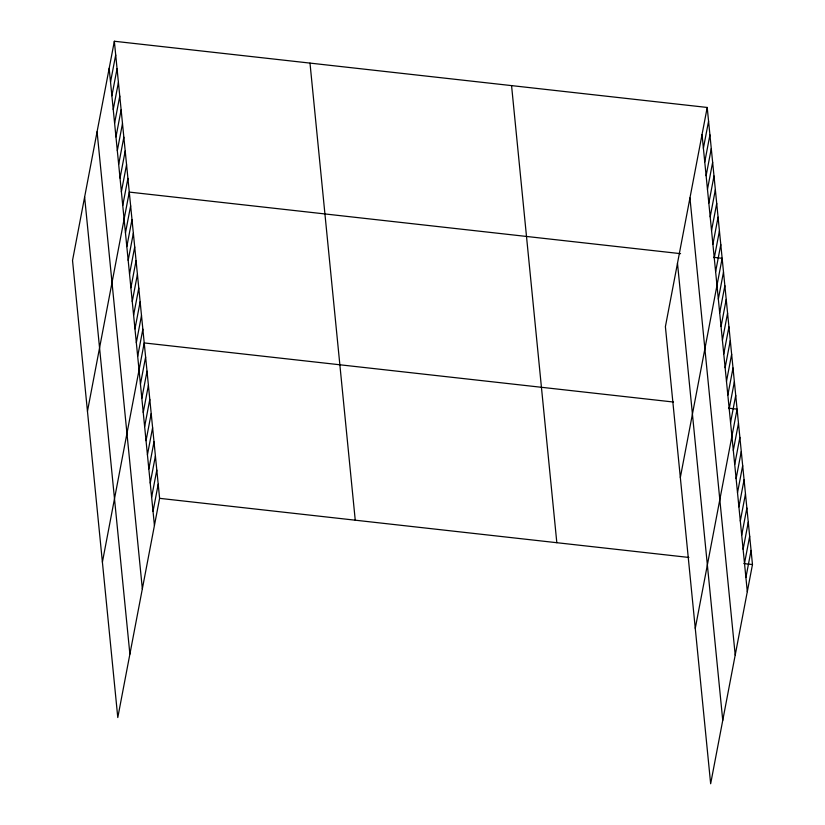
<?xml version="1.0" encoding="UTF-8"?>
<svg xmlns="http://www.w3.org/2000/svg" width="825" height="825" viewBox="0 0 825 825"><rect width="100%" height="100%" fill="white"/><g stroke="black" fill="none" stroke-linecap="round" stroke-linejoin="round"><path stroke-width="1.24" d="M114.345 41.25L72.528 260.452L117.789 717.544L159.607 498.341L114.345 41.25L707.211 107.456L752.472 564.548L710.655 783.75L665.393 326.659L707.211 107.456M110.529 82.067L115.696 54.966M111.891 95.782L117.057 68.671M113.242 109.498L118.418 82.387M114.603 123.214L119.769 96.102M115.964 136.919L121.131 109.818M117.315 150.635L122.492 123.523M118.676 164.35L123.843 137.239M120.038 178.066L125.204 150.954M121.388 191.771L126.565 164.67M122.75 205.487L127.916 178.375M87.46 411.293L129.278 192.091L680.573 253.657M125.462 232.908L130.639 205.807M126.823 246.623L131.99 219.512M128.184 260.339L133.351 233.227M129.535 274.055L134.712 246.943M130.897 287.76L136.063 260.659M132.258 301.476L137.424 274.364M133.609 315.191L138.786 288.08M134.97 328.907L140.137 301.795M136.331 342.612L141.498 315.511M137.682 356.328L142.859 329.216M102.403 562.134L144.21 342.932L673.499 402.033M140.446 384.172L145.612 357.06M141.838 398.3L147.015 371.188M143.241 412.428L148.407 385.316M144.643 426.556L149.81 399.444M146.035 440.684L151.212 413.573M147.438 454.812L152.604 427.701M148.84 468.94L154.007 441.829M150.233 483.068L155.409 455.957M151.635 497.197L156.802 470.085M153.037 511.325L158.204 484.213M703.395 148.273L708.572 121.172M704.756 161.989L709.923 134.877M706.118 175.704L711.284 148.593M707.468 189.42L712.645 162.308M708.83 203.125L713.996 176.024M710.191 216.841L715.357 189.729M711.542 230.557L716.719 203.445M712.903 244.272L718.07 217.161M714.264 257.978L719.431 230.876M715.615 271.693L720.792 244.582M680.336 477.5L722.143 258.297L713.584 257.338M718.338 299.124L723.504 272.013M719.689 312.83L724.866 285.718M721.05 326.545L726.217 299.434M722.411 340.261L727.578 313.149M723.762 353.966L728.939 326.865M725.123 367.682L730.29 340.57M726.485 381.397L731.651 354.286M727.836 395.113L733.012 368.002M729.197 408.818L734.363 381.717M730.558 422.534L735.725 395.423M695.269 628.341L737.086 409.138L728.527 408.179M733.312 450.378L738.478 423.266M734.714 464.506L739.881 437.394M736.106 478.634L741.283 451.522M737.509 492.762L742.675 465.651M738.911 506.89L744.078 479.779M740.303 521.018L745.48 493.907M741.706 535.147L746.873 508.035M743.108 549.275L748.275 522.163M744.501 563.403L749.678 536.291M745.903 577.531L751.07 550.419M159.607 498.341L688.885 557.452M743.913 563.599L752.472 564.548M702.044 134.568L747.306 591.659M689.947 197.959L735.209 655.05M677.49 263.268L722.752 720.359M511.562 85.604L556.823 542.706M309.994 63.102L355.245 520.193M109.168 68.362L154.43 525.453M97.082 131.752L142.343 588.844M84.624 197.062L129.886 654.153"/></g></svg>
